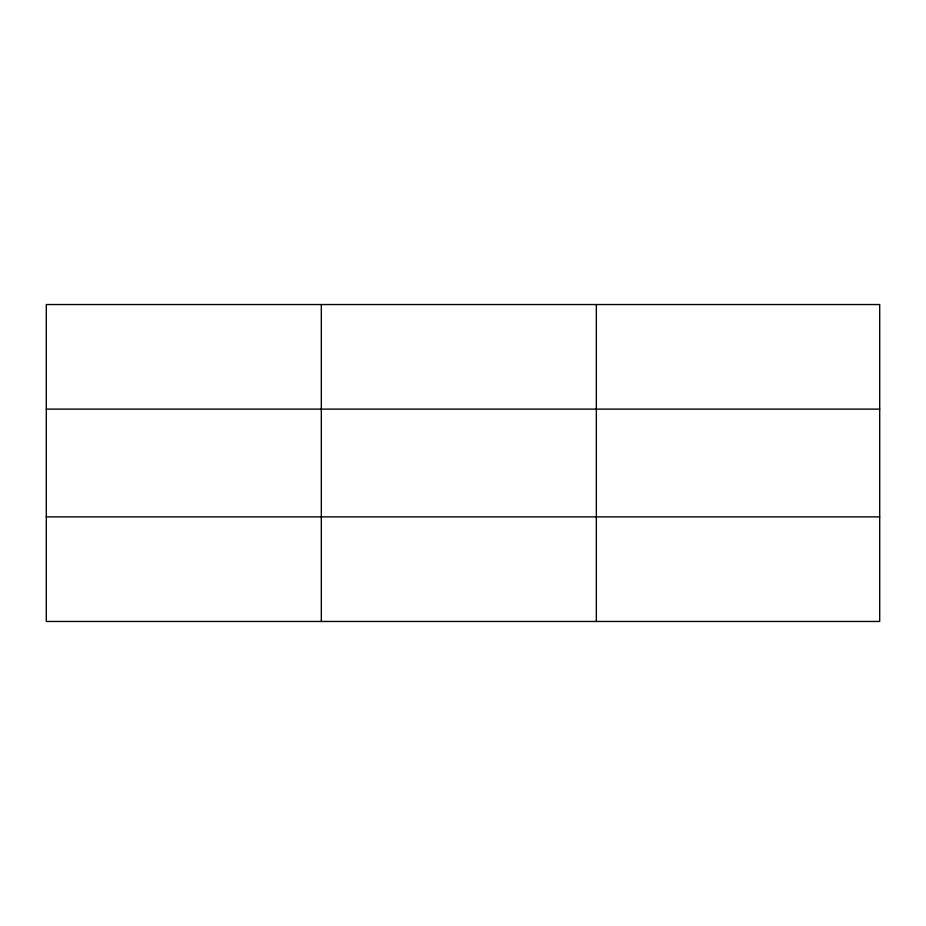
<?xml version="1.0" encoding="UTF-8"?>
<svg xmlns="http://www.w3.org/2000/svg" width="926" height="926" viewBox="0 0 926 926"><rect width="100%" height="100%" fill="white"/><g stroke="black" fill="none" stroke-linecap="round" stroke-linejoin="round"><path stroke-width="1.39" d="M321.322 304.538L321.322 621.462M596.344 304.538L596.344 621.462M879.7 409.118L879.7 304.538L46.3 304.538L46.3 621.462L879.7 621.462L879.7 409.118L46.3 409.118M46.3 516.882L879.7 516.882"/></g></svg>
